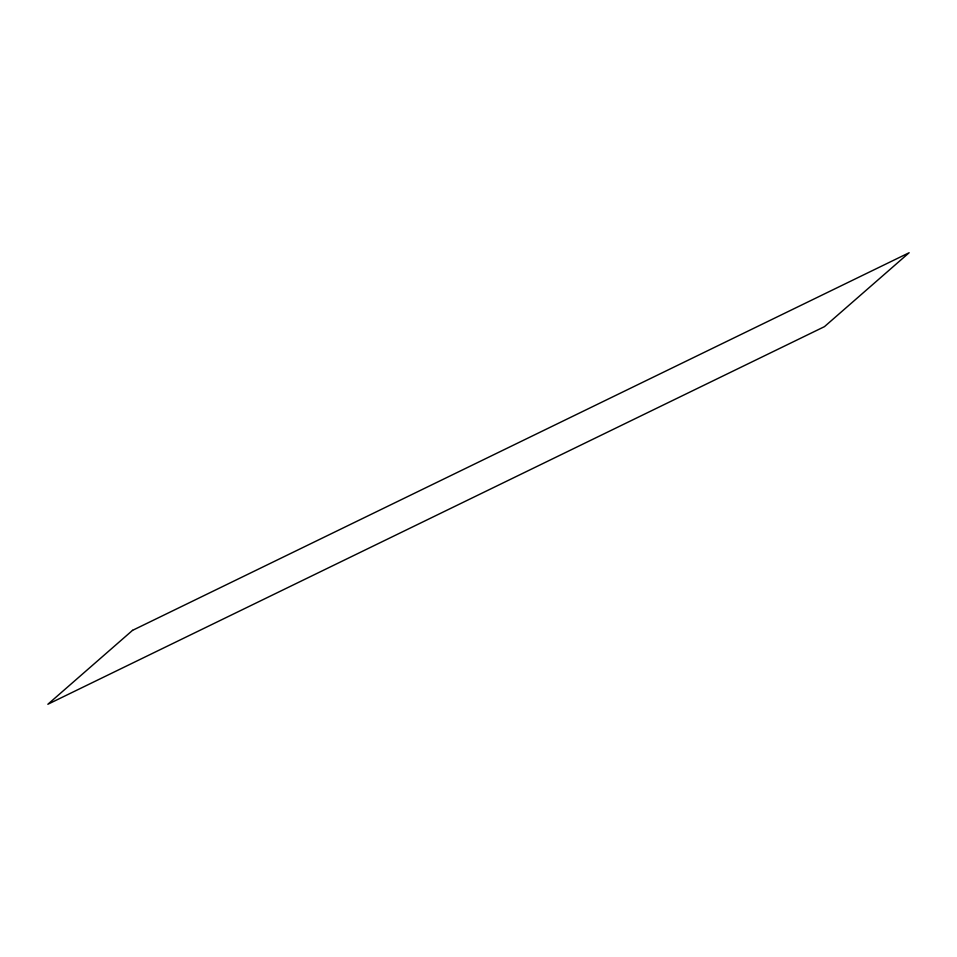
<?xml version="1.0" encoding="UTF-8"?>
<svg xmlns="http://www.w3.org/2000/svg" width="957" height="957" viewBox="0 0 957 957"><rect width="100%" height="100%" fill="white"/><g stroke="black" fill="none" stroke-linecap="round" stroke-linejoin="round"><path stroke-width="1.44" d="M132.544 630.352L47.85 704.268L824.456 326.648L909.15 252.732L132.544 630.352"/></g></svg>
